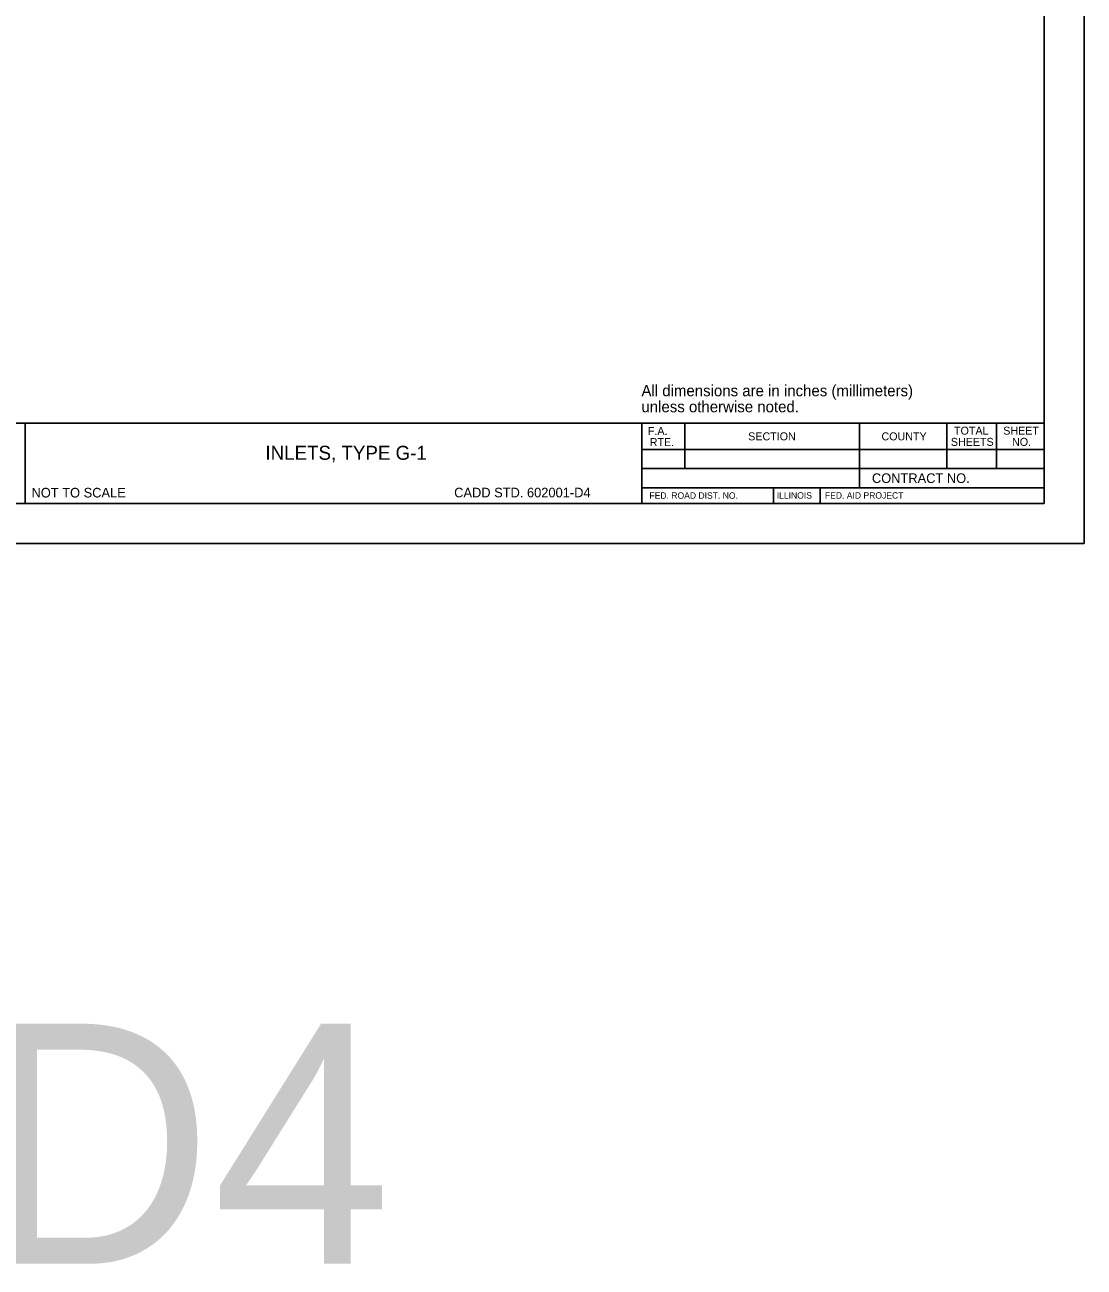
# Model space of a CAD drawing. Extents: x 116921 to 126621, y 61351 to 76334.
# Drawn here: x 117959 to 118621, y 71379 to 72155 of the extents above; entities that cross this region are included whole.
import ezdxf

# ---------------------------------------------------------------- set-up
doc = ezdxf.new("R2010")
doc.units = 0
for name, color, linetype in [('Sheets_50 Reference Boundary', 7, 'Continuous'), ('Sheets_General Details', 7, 'Continuous'), ('Sheets_Printer Plotting Border', 7, 'Continuous')]:
    doc.layers.add(name, color=color, linetype=linetype)

msp = doc.modelspace()

# ---------------------------------------------------------------- linework, layer by layer
at = {"layer": 'Sheets_50 Reference Boundary'}
msp.add_lwpolyline([(117020.81, 72906.35), (118595.81, 72906.35), (118595.81, 71906.36), (117020.81, 71906.36)], close=True, dxfattribs=at)
at = {"layer": 'Sheets_General Details'}
for p, q in [((118620.81, 71831.36), (118620.81, 72931.36)), ((117020.81, 71906.36), (118595.81, 71906.36)), ((117959.52, 71906.36), (117959.52, 71856.36)), ((118344.52, 71906.36), (118344.52, 71856.36)), ((118371.53, 71906.36), (118371.53, 71878.1)), ((118480.53, 71906.36), (118480.53, 71866.1)), ((118535.13, 71906.36), (118535.13, 71878.1)), ((118566.18, 71906.36), (118566.18, 71878.1)), ((118344.52, 71890.1), (118595.81, 71890.1)), ((118344.52, 71878.1), (118595.81, 71878.1)), ((118344.52, 71866.1), (118595.81, 71866.1)), ((118426.88, 71866.1), (118426.88, 71856.36)), ((118455.88, 71866.1), (118455.88, 71856.36)), ((118620.81, 71831.36), (116920.81, 71831.36))]:
    msp.add_line(p, q, dxfattribs=at)
msp.add_lwpolyline([(117020.81, 72906.36), (118595.81, 72906.36), (118595.81, 71856.36), (117020.81, 71856.36)], close=True, dxfattribs=at)
at = {"layer": 'Sheets_Printer Plotting Border'}
msp.add_lwpolyline([(116920.81, 71831.36), (118620.81, 71831.36), (118620.81, 72931.36), (116920.81, 72931.36)], close=True, dxfattribs=at)

# ---------------------------------------------------------------- texts
at = {"layer": 'Sheets_General Details'}
for s, height, p in [('All dimensions are in inches (millimeters)', 7.0009, (118344.37, 71923.27)), ('unless otherwise noted.', 7.0009, (118344.37, 71913.27)), ('F.A. ', 5, (118348.38, 71899.1)), ('TOTAL', 4.999, (118539.56, 71899.28)), ('SHEET', 4.999, (118570.29, 71899.28)), ('RTE.', 5, (118349.54, 71892.1)), ('SECTION', 4.999, (118411.03, 71895.72)), ('COUNTY', 4.999, (118494.25, 71895.72)), ('SHEETS', 4.999, (118537.59, 71892.28)), ('NO.', 4.999, (118575.8, 71892.28)), ('INLETS, TYPE G-1', 8.75, (118109.57, 71883.57)), ('CONTRACT NO.      ', 6, (118488.3, 71869.1)), ('NOT TO SCALE', 6, (117963.51, 71860.04)), ('   CADD STD. 602001-D4', 6, (118220.74, 71860.12)), ('FED. ROAD DIST. NO.  ', 4, (118349.36, 71859.23)), ('ILLINOIS', 4, (118428.85, 71859.33)), ('FED. AID PROJECT', 4, (118458.93, 71859.33)), ('602021-D4', 150, (117195.61, 71381.36))]:
    msp.add_text(s, height=height, dxfattribs=at).set_placement(p)

doc.saveas('drawing.dxf')
